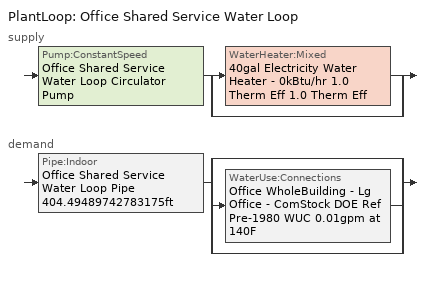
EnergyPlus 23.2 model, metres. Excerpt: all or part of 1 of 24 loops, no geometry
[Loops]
PlantLoop 'Office Shared Service Water Loop'
 supply: Pump:ConstantSpeed 'Office Shared Service Water Loop Circulator Pump' > split
  | WaterHeater:Mixed '40gal Electricity Water Heater - 0kBtu/hr 1.0 Therm Eff 1.0 Therm Eff'
  | bypass
 demand: Pipe:Indoor 'Office Shared Service Water Loop Pipe 404.49489742783175ft' > split
  | bypass
  | WaterUse:Connections 'Office WholeBuilding - Lg Office - ComStock DOE Ref Pre-1980 WUC 0.01gpm at 140F'
  | bypass
[Material] Roughness=Smooth; Thermal Absorptance=0.9; Solar Absorptance=0.7; Visible Absorptance=0.7
Name | Thickness {m} | Conductivity {W/m-K} | Density {kg/m3} | Specific Heat {J/kg-K}
Copper pipe 0.75in type L | 0.001143 | 386 | 8906.27 | 385.1856
Fiberglass batt 0.5in | 0.0127 | 0.0663448 | 11.2129 | 837.36
[Construction]
Copper pipe 0.75in type L with 0.5in fiberglass batt: Fiberglass batt 0.5in, Copper pipe 0.75in type L
[SetpointManager:Scheduled]
Service hot water setpoint manager: Control Variable=Temperature; Schedule=Service Water Loop Temp - 140F; Setpoint Node or NodeList=Office Shared Service Water Loop Supply Outlet Node
[PlantLoop]
Office Shared Service Water Loop: Fluid Type=Water; Plant Equipment Operation Scheme=Office Shared Service Water Loop Operation Schemes; Maximum Loop Temperature {C}=60; Minimum Loop Temperature {C}=10; Maximum Loop Flow Rate {m3/s}=Autosize; Minimum Loop Flow Rate {m3/s}=0; Plant Loop Volume {m3}=Autocalculate; Load Distribution Scheme=Optimal; Plant Loop Demand Calculation Scheme=SingleSetpoint; Common Pipe Simulation=None
[Sizing:Plant]
Office Shared Service Water Loop: Loop Type=Heating; Design Loop Exit Temperature {C}=60; Loop Design Temperature Difference {deltaC}=5; Sizing Option=NonCoincident; Zone Timesteps in Averaging Window=1; Coincident Sizing Factor Mode=None
[Pump:ConstantSpeed]
Office Shared Service Water Loop Circulator Pump: Design Flow Rate {m3/s}=Autosize; Design Pump Head {Pa}=29890.7; Design Power Consumption {W}=Autosize; Motor Efficiency=0.825; Fraction of Motor Inefficiencies to Fluid Stream=0; Pump Control Type=Intermittent; Design Power Sizing Method=PowerPerFlowPerPressure; Design Electric Power per Unit Flow Rate {W/(m3/s)}=348701.1; Design Shaft Power per Unit Flow Rate per Unit Head {W-s/m3-Pa}=1.28205
[PlantEquipmentOperationSchemes]
Office Shared Service Water Loop Operation Schemes: Control Scheme Object Type 1=PlantEquipmentOperation:HeatingLoad; Control Scheme Name 1=Office Shared Service Water Loop Heating Operation Scheme; Control Scheme Schedule Name 1=Always On Discrete
[PlantEquipmentList]
Office Shared Service Water Loop Heating Equipment List: WaterHeater:Mixed, 40gal Electricity Water Heater - 0kBtu/hr 1.0 Therm Eff 1.0 Therm Eff
[PlantEquipmentOperation:HeatingLoad]
Office Shared Service Water Loop Heating Operation Scheme: Load Range Lower Limit 1 {W}=0; Load Range Upper Limit 1 {W}=1000000000; Range Equipment List Name 1=Office Shared Service Water Loop Heating Equipment List
[WaterHeater:Mixed]
40gal Electricity Water Heater - 0kBtu/hr 1.0 Therm Eff 1.0 Therm Eff: Tank Volume {m3}=0.151416; Setpoint Temperature Schedule=Service Water Loop Temp - 140F; Deadband Temperature Difference {deltaC}=2; Maximum Temperature Limit {C}=60; Heater Control Type=Cycle; Heater Maximum Capacity {W}=67.44; Heater Ignition Minimum Flow Rate {m3/s}=0; Heater Ignition Delay {s}=0; Heater Fuel Type=DistrictHeatingWater; Heater Thermal Efficiency=1; Off Cycle Parasitic Fuel Consumption Rate {W}=0; Off Cycle Parasitic Fuel Type=DistrictHeatingWater; Off Cycle Parasitic Heat Fraction to Tank=0; On Cycle Parasitic Fuel Consumption Rate {W}=0; On Cycle Parasitic Fuel Type=DistrictHeatingWater; On Cycle Parasitic Heat Fraction to Tank=0; Ambient Temperature Indicator=Schedule; Ambient Temperature Schedule=Water Heater Ambient Temp Schedule - 70.0f; Off Cycle Loss Coefficient to Ambient Temperature {W/K}=1.87331; Off Cycle Loss Fraction to Zone=1; On Cycle Loss Coefficient to Ambient Temperature {W/K}=1.87331; On Cycle Loss Fraction to Zone=1; Use Side Effectiveness=1; Source Side Effectiveness=1; Use Side Design Flow Rate {m3/s}=Autosize; Source Side Design Flow Rate {m3/s}=Autosize; Indirect Water Heating Recovery Time {hr}=1.5; Source Side Flow Control Mode=IndirectHeatPrimarySetpoint
[WaterHeater:Sizing]
40gal Electricity Water Heater - 0kBtu/hr 1.0 Therm Eff 1.0 Therm Eff: Design Mode=PeakDraw; Time Storage Can Meet Peak Draw {hr}=0.538503; Time for Tank Recovery {hr}=0; Nominal Tank Volume for Autosizing Plant Connections {m3}=1
[Pipe:Indoor]
Office Shared Service Water Loop Pipe 404.49489742783175ft: Construction=Copper pipe 0.75in type L with 0.5in fiberglass batt; Environment Type=Schedule; Ambient Temperature Schedule=Temporary Pipe Indoor Ambient Temp 86.0F; Ambient Air Velocity Schedule=Office Shared Service Water Loop Piping Air Velocity - 0.67mph; Pipe Inside Diameter {m}=0.019939; Pipe Length {m}=123.29
[WaterUse:Connections]
Office WholeBuilding - Lg Office - ComStock DOE Ref Pre-1980 WUC 0.01gpm at 140F: Drain Water Heat Exchanger Type=None; Drain Water Heat Exchanger Destination=Plant; Water Use Equipment Name 1=Office WholeBuilding - Lg Office - ComStock DOE Ref Pre-1980 Service Water Use 0.01gpm at 140F
[WaterUse:Equipment]
Office WholeBuilding - Lg Office - ComStock DOE Ref Pre-1980 Service Water Use 0.01gpm at 140F: Peak Flow Rate {m3/s}=4.04288e-07; Flow Rate Fraction Schedule=OfficeLarge BLDG_SWH_SCH; Target Temperature Schedule=Mixed Water At Faucet Temp - 140F; Sensible Fraction Schedule=Fraction Sensible - 0.2; Latent Fraction Schedule=Fraction Latent - 0.05
[Schedule:Day:Interval]
Fraction Latent - 0.05 Default: No, 24:00, 0.05
Fraction Sensible - 0.2 Default: No, 24:00, 0.2
Mixed Water At Faucet Temp - 140F Default; Service Water Loop Temp - 140F Default: No, 24:00, 60
Office Shared Service Water Loop Piping Air Velocity - 0.67mph Default: No, 24:00, 0.3
OfficeLarge BLDG_SWH_SCH Default: Average, 05:00, 0.04, 05:15, 0.0475, 05:30, 0.055, 05:45, 0.0625, 06:00, 0.07, 06:15, 0.0625, 06:30, 0.055, 06:45, 0.0475, 07:00, 0.04, 18:30, 0.04, 18:45, 0.0425, 19:00, 0.045, 19:15, 0.0475, 19:30, 0.05, 19:45, 0.0525, 20:00, 0.055, 20:15, 0.0575, 20:30, 0.06, 21:00, 0.06, 21:15, 0.0675, 21:30, 0.075, 21:45, 0.0825, 22:00, 0.09, 22:15, 0.0825, 22:30, 0.075, 22:45, 0.0675, 23:00, 0.06, 23:15, 0.055, 23:30, 0.05, 23:45, 0.045, 24:00, 0.04
OfficeLarge BLDG_SWH_SCH SmrDsn|Wkdy Day: Average, 00:15, 0.01875, 00:30, 0.0125, 00:45, 0.00625, 01:00, 0, 01:15, 0, 01:30, 0.0175, 01:45, 0.035, 02:00, 0.0525, 02:15, 0.07, 02:30, 0.1, 02:45, 0.13, 03:00, 0.16, 03:15, 0.19, 03:30, 0.23, 03:45, 0.27, 04:00, 0.31, 04:15, 0.35, 04:30, 0.3575, 04:45, 0.365, 05:00, 0.3725, 05:15, 0.38, 05:30, 0.3825, 05:45, 0.385, 06:00, 0.3875, 06:15, 0.39, 06:30, 0.3964, 06:45, 0.4028, 07:00, 0.4092, 07:15, 0.4156, 07:30, 0.422, 07:45, 0.4284, 08:00, 0.4348, 08:15, 0.4412, 08:30, 0.4476, 08:45, 0.454, 09:00, 0.4604, 09:15, 0.4668, 09:22, 0.47, 09:37, 0.495, 09:52, 0.52, 10:07, 0.545, 10:22, 0.57, 10:37, 0.5625, 10:52, 0.555, 11:07, 0.5475, 11:22, 0.54, 11:37, 0.49, 11:52, 0.44, 12:07, 0.39, 12:22, 0.34, 12:37, 0.3375, 12:52, 0.335, 13:07, 0.3325, 13:22, 0.33, 13:37, 0.3575, 13:52, 0.385, 14:07, 0.4125, 14:22, 0.44, 14:37, 0.4256, 14:52, 0.4112, 15:07, 0.3968, 15:22, 0.3824, 15:37, 0.368, 15:52, 0.3536, 16:07, 0.3392, 16:22, 0.3248, 16:37, 0.3104, 16:52, 0.296, 17:07, 0.2816, 17:22, 0.2672, 17:30, 0.26, 17:45, 0.2475, 18:00, 0.235, 18:15, 0.2225, 18:30, 0.21, 18:45, 0.195, 19:00, 0.18, 19:15, 0.165, 19:30, 0.15, 19:45, 0.155, 20:00, 0.16, 20:15, 0.165, 20:30, 0.17, 20:45, 0.1475, 21:00, 0.125, 21:15, 0.1025, 21:30, 0.08, 21:45, 0.0725, 22:00, 0.065, 22:15, 0.0575, 22:30, 0.05, 23:00, 0.05, 23:15, 0.04375, 23:30, 0.0375, 23:45, 0.03125, 24:00, 0.025
OfficeLarge BLDG_SWH_SCH Summer Design Day: No, 06:00, 0, 07:00, 0.07, 08:00, 0.19, 09:00, 0.35, 10:00, 0.38, 11:00, 0.39, 12:00, 0.47, 13:00, 0.57, 14:00, 0.54, 15:00, 0.34, 16:00, 0.33, 17:00, 0.44, 18:00, 0.26, 19:00, 0.21, 20:00, 0.15, 21:00, 0.17, 22:00, 0.08, 24:00, 0.05
OfficeLarge BLDG_SWH_SCH Winter Design Day: No, 06:00, 0, 07:00, 0.07, 08:00, 0.11, 09:00, 0.15, 10:00, 0.21, 11:00, 0.19, 12:00, 0.23, 13:00, 0.2, 14:00, 0.19, 15:00, 0.15, 16:00, 0.13, 17:00, 0.14, 21:00, 0.07, 22:00, 0.09, 24:00, 0.05
OfficeLarge BLDG_SWH_SCH WntrDsn|Sat Day: Average, 00:15, 0.0495098, 00:30, 0.0490196, 00:45, 0.0485294, 01:00, 0.0480392, 01:15, 0.047549, 01:30, 0, 01:45, 0.0465686, 02:00, 0.0460784, 02:15, 0.0455882, 02:30, 0.045098, 02:45, 0.0446078, 03:00, 0.0441176, 03:15, 0.0436275, 03:30, 0.0431373, 03:45, 0.0426471, 04:00, 0.0421569, 04:15, 0.0416667, 04:30, 0.0411765, 04:45, 0.0406863, 05:00, 0.0401961, 05:15, 0.0397059, 05:30, 0.0392157, 05:45, 0.0387255, 06:00, 0, 06:15, 0.0175, 06:30, 0.035, 06:45, 0.0525, 07:00, 0.07, 07:15, 0.08, 07:30, 0.09, 07:45, 0.1, 08:00, 0.11, 08:15, 0.12, 08:30, 0.13, 08:45, 0.14, 09:00, 0.15, 09:15, 0.165, 09:30, 0.18, 09:45, 0.195, 10:00, 0.21, 10:15, 0.206923, 10:30, 0.203846, 10:45, 0.200769, 11:00, 0.197692, 11:15, 0.194615, 11:30, 0.191538, 11:37, 0.19, 11:45, 0.0269608, 11:52, 0.2, 12:00, 0.0264706, 12:07, 0.21, 12:15, 0.0259804, 12:22, 0.22, 12:30, 0.0254902, 12:37, 0.23, 12:45, 0.025, 12:52, 0.2225, 13:00, 0.0245098, 13:07, 0.215, 13:15, 0.0240196, 13:22, 0.2075, 13:30, 0.0235294, 13:37, 0.2, 13:45, 0.0230392, 13:52, 0.198462, 14:00, 0.022549, 14:07, 0.196923, 14:15, 0.0220588, 14:22, 0.195385, 14:30, 0.0215686, 14:37, 0.193846, 14:45, 0.0210784, 14:52, 0.192308, 15:00, 0.0205882, 15:07, 0.190769, 15:15, 0.19, 15:30, 0.18, 15:45, 0.17, 16:00, 0.16, 16:15, 0.15, 16:30, 0.145, 16:45, 0.14, 17:00, 0.135, 17:15, 0.13, 17:30, 0.1325, 17:45, 0.135, 18:00, 0.1375, 18:15, 0.14, 18:30, 0.1225, 18:45, 0.105, 19:00, 0.0875, 19:15, 0.07, 19:30, 0.0117647, 19:45, 0.0112745, 20:00, 0.0107843, 20:15, 0.0102941, 20:30, 0.00980392, 20:45, 0.00931373, 21:00, 0.00882353, 21:15, 0.00833333, 21:30, 0.00784314, 21:45, 0.00735294, 22:00, 0.00686275, 22:15, 0.07, 22:30, 0.075, 22:45, 0.08, 23:00, 0.085, 23:15, 0.09, 23:30, 0.00392157, 23:45, 0.00343137, 24:00, 0.00294118
Water Heater Ambient Temp Schedule - 70.0f Default: No, 24:00, 21.1111
[Schedule:Week:Daily]
Fraction Latent - 0.05 Week Rule - Jan1-Dec31: Fraction Latent - 0.05 Default, Fraction Latent - 0.05 Default, Fraction Latent - 0.05 Default, Fraction Latent - 0.05 Default, Fraction Latent - 0.05 Default, Fraction Latent - 0.05 Default, Fraction Latent - 0.05 Default, Fraction Latent - 0.05 Default, Fraction Latent - 0.05 Default, Fraction Latent - 0.05 Default, Fraction Latent - 0.05 Default, Fraction Latent - 0.05 Default
Fraction Sensible - 0.2 Week Rule - Jan1-Dec31: Fraction Sensible - 0.2 Default, Fraction Sensible - 0.2 Default, Fraction Sensible - 0.2 Default, Fraction Sensible - 0.2 Default, Fraction Sensible - 0.2 Default, Fraction Sensible - 0.2 Default, Fraction Sensible - 0.2 Default, Fraction Sensible - 0.2 Default, Fraction Sensible - 0.2 Default, Fraction Sensible - 0.2 Default, Fraction Sensible - 0.2 Default, Fraction Sensible - 0.2 Default
Mixed Water At Faucet Temp - 140F Week Rule - Jan1-Dec31: Mixed Water At Faucet Temp - 140F Default, Mixed Water At Faucet Temp - 140F Default, Mixed Water At Faucet Temp - 140F Default, Mixed Water At Faucet Temp - 140F Default, Mixed Water At Faucet Temp - 140F Default, Mixed Water At Faucet Temp - 140F Default, Mixed Water At Faucet Temp - 140F Default, Mixed Water At Faucet Temp - 140F Default, Mixed Water At Faucet Temp - 140F Default, Mixed Water At Faucet Temp - 140F Default, Mixed Water At Faucet Temp - 140F Default, Mixed Water At Faucet Temp - 140F Default
Office Shared Service Water Loop Piping Air Velocity - 0.67mph Week Rule - Jan1-Dec31: Office Shared Service Water Loop Piping Air Velocity - 0.67mph Default, Office Shared Service Water Loop Piping Air Velocity - 0.67mph Default, Office Shared Service Water Loop Piping Air Velocity - 0.67mph Default, Office Shared Service Water Loop Piping Air Velocity - 0.67mph Default, Office Shared Service Water Loop Piping Air Velocity - 0.67mph Default, Office Shared Service Water Loop Piping Air Velocity - 0.67mph Default, Office Shared Service Water Loop Piping Air Velocity - 0.67mph Default, Office Shared Service Water Loop Piping Air Velocity - 0.67mph Default, Office Shared Service Water Loop Piping Air Velocity - 0.67mph Default, Office Shared Service Water Loop Piping Air Velocity - 0.67mph Default, Office Shared Service Water Loop Piping Air Velocity - 0.67mph Default, Office Shared Service Water Loop Piping Air Velocity - 0.67mph Default
OfficeLarge BLDG_SWH_SCH Week Rule - Jan1-Jan6: OfficeLarge BLDG_SWH_SCH SmrDsn|Wkdy Day, OfficeLarge BLDG_SWH_SCH SmrDsn|Wkdy Day, OfficeLarge BLDG_SWH_SCH SmrDsn|Wkdy Day, OfficeLarge BLDG_SWH_SCH SmrDsn|Wkdy Day, OfficeLarge BLDG_SWH_SCH SmrDsn|Wkdy Day, OfficeLarge BLDG_SWH_SCH SmrDsn|Wkdy Day, OfficeLarge BLDG_SWH_SCH WntrDsn|Sat Day, OfficeLarge BLDG_SWH_SCH Default, OfficeLarge BLDG_SWH_SCH Summer Design Day, OfficeLarge BLDG_SWH_SCH Winter Design Day, OfficeLarge BLDG_SWH_SCH Default, OfficeLarge BLDG_SWH_SCH Default
OfficeLarge BLDG_SWH_SCH Week Rule - Jan7-Dec31: OfficeLarge BLDG_SWH_SCH Default, OfficeLarge BLDG_SWH_SCH SmrDsn|Wkdy Day, OfficeLarge BLDG_SWH_SCH SmrDsn|Wkdy Day, OfficeLarge BLDG_SWH_SCH SmrDsn|Wkdy Day, OfficeLarge BLDG_SWH_SCH SmrDsn|Wkdy Day, OfficeLarge BLDG_SWH_SCH SmrDsn|Wkdy Day, OfficeLarge BLDG_SWH_SCH WntrDsn|Sat Day, OfficeLarge BLDG_SWH_SCH Default, OfficeLarge BLDG_SWH_SCH Summer Design Day, OfficeLarge BLDG_SWH_SCH Winter Design Day, OfficeLarge BLDG_SWH_SCH Default, OfficeLarge BLDG_SWH_SCH Default
Service Water Loop Temp - 140F Week Rule - Jan1-Dec31: Service Water Loop Temp - 140F Default, Service Water Loop Temp - 140F Default, Service Water Loop Temp - 140F Default, Service Water Loop Temp - 140F Default, Service Water Loop Temp - 140F Default, Service Water Loop Temp - 140F Default, Service Water Loop Temp - 140F Default, Service Water Loop Temp - 140F Default, Service Water Loop Temp - 140F Default, Service Water Loop Temp - 140F Default, Service Water Loop Temp - 140F Default, Service Water Loop Temp - 140F Default
Water Heater Ambient Temp Schedule - 70.0f Week Rule - Jan1-Dec31: Water Heater Ambient Temp Schedule - 70.0f Default, Water Heater Ambient Temp Schedule - 70.0f Default, Water Heater Ambient Temp Schedule - 70.0f Default, Water Heater Ambient Temp Schedule - 70.0f Default, Water Heater Ambient Temp Schedule - 70.0f Default, Water Heater Ambient Temp Schedule - 70.0f Default, Water Heater Ambient Temp Schedule - 70.0f Default, Water Heater Ambient Temp Schedule - 70.0f Default, Water Heater Ambient Temp Schedule - 70.0f Default, Water Heater Ambient Temp Schedule - 70.0f Default, Water Heater Ambient Temp Schedule - 70.0f Default, Water Heater Ambient Temp Schedule - 70.0f Default
[Schedule:Year]
Fraction Latent - 0.05: Fraction Latent - 0.05 Week Rule - Jan1-Dec31, 1, 1, 12, 31
Fraction Sensible - 0.2: Fraction Sensible - 0.2 Week Rule - Jan1-Dec31, 1, 1, 12, 31
Mixed Water At Faucet Temp - 140F: Mixed Water At Faucet Temp - 140F Week Rule - Jan1-Dec31, 1, 1, 12, 31
Office Shared Service Water Loop Piping Air Velocity - 0.67mph: Office Shared Service Water Loop Piping Air Velocity - 0.67mph Week Rule - Jan1-Dec31, 1, 1, 12, 31
OfficeLarge BLDG_SWH_SCH: OfficeLarge BLDG_SWH_SCH Week Rule - Jan1-Jan6, 1, 1, 1, 6, OfficeLarge BLDG_SWH_SCH Week Rule - Jan7-Dec31, 1, 7, 12, 31
Service Water Loop Temp - 140F: Service Water Loop Temp - 140F Week Rule - Jan1-Dec31, 1, 1, 12, 31
Water Heater Ambient Temp Schedule - 70.0f: Water Heater Ambient Temp Schedule - 70.0f Week Rule - Jan1-Dec31, 1, 1, 12, 31
[Schedule:Constant]
Name | Hourly Value
Always On Discrete | 1
Temporary Pipe Indoor Ambient Temp 86.0F | 30
